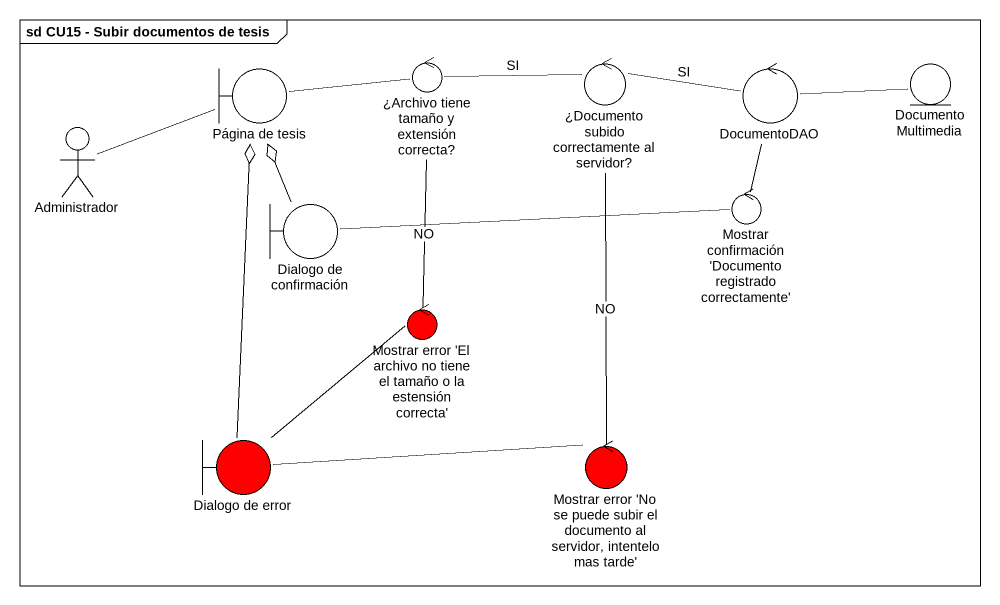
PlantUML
@startuml
mainframe sd CU15 - Subir documentos de tesis
boundary "Página de tesis" as Página_de_tesis
control "¿Archivo tiene tamaño y extensión correcta?" as Archivo_tiene_tamaño_y
control "¿Documento subido correctamente al servidor?" as Documento_subido
control DocumentoDAO
entity DocumentoMultimedia
actor Administrador
boundary "Dialogo de confirmación" as Dialogo_de_confirmación
control "Mostrar confirmación 'Documento registrado correctamente'" as Mostrar_confirmación
control "Mostrar error 'El archivo no tiene el tamaño o la estensión correcta'" as Mostrar_error_El_archivo_no #FF0000
boundary "Dialogo de error" as Dialogo_de_error #FF0000
control "Mostrar error 'No se puede subir el documento al servidor, intentelo mas tarde'" as Mostrar_error_No_se_puede #FF0000
Página_de_tesis -right- Archivo_tiene_tamaño_y
Archivo_tiene_tamaño_y -right- Documento_subido : SI
Archivo_tiene_tamaño_y -- Mostrar_error_El_archivo_no : NO
Documento_subido -right- DocumentoDAO : SI
Documento_subido -- Mostrar_error_No_se_puede : NO
DocumentoDAO -right- DocumentoMultimedia
DocumentoDAO -- Mostrar_confirmación
Administrador -right- Página_de_tesis
Dialogo_de_confirmación -up-o Página_de_tesis
Dialogo_de_confirmación -right- Mostrar_confirmación
Mostrar_error_El_archivo_no -- Dialogo_de_error
Dialogo_de_error -up-o Página_de_tesis
Mostrar_error_No_se_puede -left- Dialogo_de_error
@enduml
